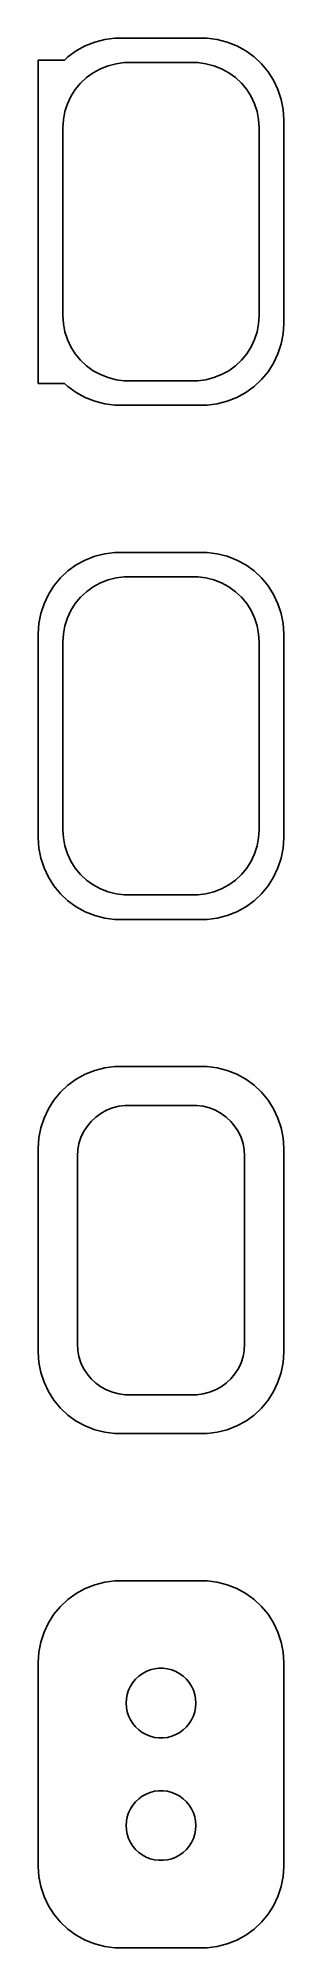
# Model space of a CAD drawing. Header units: metres. Extents: x -8 to 8, y 115 to 232.
import ezdxf

# ---------------------------------------------------------------- set-up
doc = ezdxf.new("R2010")
doc.units = ezdxf.units.M

msp = doc.modelspace()

# ---------------------------------------------------------------- linework, layer by layer
for p, q in [((-3.4369, 231.661), (-4.04507, 231.505)), ((-2.81395, 231.74), (-3.4369, 231.661)), ((2.81395, 231.74), (-2.81395, 231.74)), ((3.4369, 231.661), (2.81395, 231.74)), ((4.04507, 231.505), (3.4369, 231.661)), ((-5.68712, 230.603), (-5.89999, 230.403)), ((-5.17912, 230.972), (-5.68712, 230.603)), ((-4.62889, 231.274), (-5.17912, 230.972)), ((-4.04507, 231.505), (-4.62889, 231.274)), ((4.62889, 231.274), (4.04507, 231.505)), ((5.17912, 230.972), (4.62889, 231.274)), ((5.68712, 230.603), (5.17912, 230.972)), ((6.14484, 230.173), (5.68712, 230.603)), ((-5.89999, 230.403), (-7.5, 230.403)), ((-7.5, 230.403), (-7.5, 210.597)), ((-4.91586, 228.988), (-4.54968, 229.332)), ((-4.54968, 229.332), (-4.1433, 229.627)), ((-4.1433, 229.627), (-3.70311, 229.869)), ((-3.70311, 229.869), (-3.23605, 230.054)), ((-3.23605, 230.054), (-2.74951, 230.179)), ((-2.74951, 230.179), (-2.25116, 230.242)), ((-2.25116, 230.242), (2.25116, 230.242)), ((2.25116, 230.242), (2.74951, 230.179)), ((2.74951, 230.179), (3.23605, 230.054)), ((3.23605, 230.054), (3.70311, 229.869)), ((3.70311, 229.869), (4.1433, 229.627)), ((4.1433, 229.627), (4.54968, 229.332)), ((4.54968, 229.332), (4.91586, 228.988)), ((6.54507, 229.689), (6.14484, 230.173)), ((6.88153, 229.159), (6.54507, 229.689)), ((-5.7191, 227.722), (-5.50522, 228.177)), ((-5.50522, 228.177), (-5.23605, 228.601)), ((-5.23605, 228.601), (-4.91586, 228.988)), ((4.91586, 228.988), (5.23605, 228.601)), ((5.23605, 228.601), (5.50522, 228.177)), ((5.50522, 228.177), (5.7191, 227.722)), ((7.14888, 228.591), (6.88153, 229.159)), ((7.34291, 227.993), (7.14888, 228.591)), ((-5.96844, 226.751), (-5.87433, 227.245)), ((-5.87433, 227.245), (-5.7191, 227.722)), ((5.7191, 227.722), (5.87433, 227.245)), ((5.87433, 227.245), (5.96844, 226.751)), ((7.46057, 227.377), (7.34291, 227.993)), ((7.5, 226.75), (7.46057, 227.377)), ((-6, 226.25), (-5.96844, 226.751)), ((-6, 214.75), (-6, 226.25)), ((5.96844, 226.751), (6, 226.25)), ((6, 226.25), (6, 214.75)), ((7.5, 214.25), (7.5, 226.75)), ((-5.96844, 214.249), (-6, 214.75)), ((-5.87433, 213.755), (-5.96844, 214.249)), ((5.96844, 214.249), (5.87433, 213.755)), ((6, 214.75), (5.96844, 214.249)), ((7.46057, 213.623), (7.5, 214.25)), ((-5.7191, 213.278), (-5.87433, 213.755)), ((-5.50522, 212.823), (-5.7191, 213.278)), ((5.7191, 213.278), (5.50522, 212.823)), ((5.87433, 213.755), (5.7191, 213.278)), ((7.14888, 212.409), (7.34291, 213.007)), ((7.34291, 213.007), (7.46057, 213.623)), ((-5.23605, 212.399), (-5.50522, 212.823)), ((-4.91586, 212.012), (-5.23605, 212.399)), ((-4.54968, 211.668), (-4.91586, 212.012)), ((4.91586, 212.012), (4.54968, 211.668)), ((5.23605, 212.399), (4.91586, 212.012)), ((5.50522, 212.823), (5.23605, 212.399)), ((6.54507, 211.311), (6.88153, 211.841)), ((6.88153, 211.841), (7.14888, 212.409)), ((-7.5, 210.597), (-5.89999, 210.597)), ((-5.89999, 210.597), (-5.68712, 210.397)), ((-4.1433, 211.373), (-4.54968, 211.668)), ((-3.70311, 211.131), (-4.1433, 211.373)), ((-3.23605, 210.946), (-3.70311, 211.131)), ((-2.74951, 210.821), (-3.23605, 210.946)), ((-2.25116, 210.758), (-2.74951, 210.821)), ((2.25116, 210.758), (-2.25116, 210.758)), ((2.74951, 210.821), (2.25116, 210.758)), ((3.23605, 210.946), (2.74951, 210.821)), ((3.70311, 211.131), (3.23605, 210.946)), ((4.1433, 211.373), (3.70311, 211.131)), ((4.54968, 211.668), (4.1433, 211.373)), ((5.68712, 210.397), (6.14484, 210.827)), ((6.14484, 210.827), (6.54507, 211.311)), ((-5.68712, 210.397), (-5.17912, 210.028)), ((-5.17912, 210.028), (-4.62889, 209.726)), ((-4.62889, 209.726), (-4.04507, 209.495)), ((-4.04507, 209.495), (-3.4369, 209.339)), ((3.4369, 209.339), (4.04507, 209.495)), ((4.04507, 209.495), (4.62889, 209.726)), ((4.62889, 209.726), (5.17912, 210.028)), ((5.17912, 210.028), (5.68712, 210.397)), ((-3.4369, 209.339), (-2.81395, 209.26)), ((-2.81395, 209.26), (2.81395, 209.26)), ((2.81395, 209.26), (3.4369, 209.339)), ((-3.4369, 200.161), (-4.04507, 200.005)), ((-2.81395, 200.24), (-3.4369, 200.161)), ((2.81395, 200.24), (-2.81395, 200.24)), ((3.4369, 200.161), (2.81395, 200.24)), ((4.04507, 200.005), (3.4369, 200.161)), ((-5.68712, 199.103), (-6.14484, 198.673)), ((-5.17912, 199.472), (-5.68712, 199.103)), ((-4.62889, 199.774), (-5.17912, 199.472)), ((-4.04507, 200.005), (-4.62889, 199.774)), ((4.62889, 199.774), (4.04507, 200.005)), ((5.17912, 199.472), (4.62889, 199.774)), ((5.68712, 199.103), (5.17912, 199.472)), ((6.14484, 198.673), (5.68712, 199.103)), ((-6.54507, 198.189), (-6.88153, 197.659)), ((-6.14484, 198.673), (-6.54507, 198.189)), ((-4.91586, 197.488), (-4.54968, 197.832)), ((-4.54968, 197.832), (-4.1433, 198.127)), ((-4.1433, 198.127), (-3.70311, 198.369)), ((-3.70311, 198.369), (-3.23605, 198.554)), ((-3.23605, 198.554), (-2.74951, 198.679)), ((-2.74951, 198.679), (-2.25116, 198.742)), ((-2.25116, 198.742), (2.25116, 198.742)), ((2.25116, 198.742), (2.74951, 198.679)), ((2.74951, 198.679), (3.23605, 198.554)), ((3.23605, 198.554), (3.70311, 198.369)), ((3.70311, 198.369), (4.1433, 198.127)), ((4.1433, 198.127), (4.54968, 197.832)), ((4.54968, 197.832), (4.91586, 197.488)), ((6.54507, 198.189), (6.14484, 198.673)), ((6.88153, 197.659), (6.54507, 198.189)), ((-7.14888, 197.091), (-7.34291, 196.493)), ((-6.88153, 197.659), (-7.14888, 197.091)), ((-5.7191, 196.222), (-5.50522, 196.677)), ((-5.50522, 196.677), (-5.23605, 197.101)), ((-5.23605, 197.101), (-4.91586, 197.488)), ((4.91586, 197.488), (5.23605, 197.101)), ((5.23605, 197.101), (5.50522, 196.677)), ((5.50522, 196.677), (5.7191, 196.222)), ((7.14888, 197.091), (6.88153, 197.659)), ((7.34291, 196.493), (7.14888, 197.091)), ((-7.46057, 195.877), (-7.5, 195.25)), ((-7.34291, 196.493), (-7.46057, 195.877)), ((-5.96844, 195.251), (-5.87433, 195.745)), ((-5.87433, 195.745), (-5.7191, 196.222)), ((5.7191, 196.222), (5.87433, 195.745)), ((5.87433, 195.745), (5.96844, 195.251)), ((7.46057, 195.877), (7.34291, 196.493)), ((7.5, 195.25), (7.46057, 195.877)), ((-7.5, 195.25), (-7.5, 182.75)), ((-6, 194.75), (-5.96844, 195.251)), ((-6, 183.25), (-6, 194.75)), ((5.96844, 195.251), (6, 194.75)), ((6, 194.75), (6, 183.25)), ((7.5, 182.75), (7.5, 195.25)), ((-7.5, 182.75), (-7.46057, 182.123)), ((-5.96844, 182.749), (-6, 183.25)), ((-5.87433, 182.255), (-5.96844, 182.749)), ((5.96844, 182.749), (5.87433, 182.255)), ((6, 183.25), (5.96844, 182.749)), ((7.46057, 182.123), (7.5, 182.75)), ((-7.46057, 182.123), (-7.34291, 181.507)), ((-7.34291, 181.507), (-7.14888, 180.909)), ((-5.7191, 181.778), (-5.87433, 182.255)), ((-5.50522, 181.323), (-5.7191, 181.778)), ((-5.23605, 180.899), (-5.50522, 181.323)), ((5.50522, 181.323), (5.23605, 180.899)), ((5.7191, 181.778), (5.50522, 181.323)), ((5.87433, 182.255), (5.7191, 181.778)), ((7.14888, 180.909), (7.34291, 181.507)), ((7.34291, 181.507), (7.46057, 182.123)), ((-7.14888, 180.909), (-6.88153, 180.341)), ((-6.88153, 180.341), (-6.54507, 179.811)), ((-4.91586, 180.512), (-5.23605, 180.899)), ((-4.54968, 180.168), (-4.91586, 180.512)), ((-4.1433, 179.873), (-4.54968, 180.168)), ((4.54968, 180.168), (4.1433, 179.873)), ((4.91586, 180.512), (4.54968, 180.168)), ((5.23605, 180.899), (4.91586, 180.512)), ((6.54507, 179.811), (6.88153, 180.341)), ((6.88153, 180.341), (7.14888, 180.909)), ((-6.54507, 179.811), (-6.14484, 179.327)), ((-6.14484, 179.327), (-5.68712, 178.897)), ((-3.70311, 179.631), (-4.1433, 179.873)), ((-3.23605, 179.446), (-3.70311, 179.631)), ((-2.74951, 179.321), (-3.23605, 179.446)), ((-2.25116, 179.258), (-2.74951, 179.321)), ((2.25116, 179.258), (-2.25116, 179.258)), ((2.74951, 179.321), (2.25116, 179.258)), ((3.23605, 179.446), (2.74951, 179.321)), ((3.70311, 179.631), (3.23605, 179.446)), ((4.1433, 179.873), (3.70311, 179.631)), ((5.68712, 178.897), (6.14484, 179.327)), ((6.14484, 179.327), (6.54507, 179.811)), ((-5.68712, 178.897), (-5.17912, 178.528)), ((-5.17912, 178.528), (-4.62889, 178.226)), ((-4.62889, 178.226), (-4.04507, 177.995)), ((-4.04507, 177.995), (-3.4369, 177.839)), ((-3.4369, 177.839), (-2.81395, 177.76)), ((2.81395, 177.76), (3.4369, 177.839)), ((3.4369, 177.839), (4.04507, 177.995)), ((4.04507, 177.995), (4.62889, 178.226)), ((4.62889, 178.226), (5.17912, 178.528)), ((5.17912, 178.528), (5.68712, 178.897)), ((-2.81395, 177.76), (2.81395, 177.76)), ((-4.04507, 168.505), (-4.62889, 168.274)), ((-3.4369, 168.661), (-4.04507, 168.505)), ((-2.81395, 168.74), (-3.4369, 168.661)), ((2.81395, 168.74), (-2.81395, 168.74)), ((3.4369, 168.661), (2.81395, 168.74)), ((4.04507, 168.505), (3.4369, 168.661)), ((4.62889, 168.274), (4.04507, 168.505)), ((-5.68712, 167.603), (-6.14484, 167.173)), ((-5.17912, 167.972), (-5.68712, 167.603)), ((-4.62889, 168.274), (-5.17912, 167.972)), ((5.17912, 167.972), (4.62889, 168.274)), ((5.68712, 167.603), (5.17912, 167.972)), ((6.14484, 167.173), (5.68712, 167.603)), ((-6.88153, 166.159), (-7.14888, 165.591)), ((-6.54507, 166.689), (-6.88153, 166.159)), ((-6.14484, 167.173), (-6.54507, 166.689)), ((-3.32541, 166.067), (-2.96194, 166.211)), ((-2.96194, 166.211), (-2.5833, 166.308)), ((-2.5833, 166.308), (-2.19545, 166.357)), ((-2.19545, 166.357), (2.19545, 166.357)), ((2.19545, 166.357), (2.5833, 166.308)), ((2.5833, 166.308), (2.96194, 166.211)), ((2.96194, 166.211), (3.32541, 166.067)), ((6.54507, 166.689), (6.14484, 167.173)), ((6.88153, 166.159), (6.54507, 166.689)), ((7.14888, 165.591), (6.88153, 166.159)), ((-7.34291, 164.993), (-7.46057, 164.377)), ((-7.14888, 165.591), (-7.34291, 164.993)), ((-4.72786, 164.75), (-4.5184, 165.08)), ((-4.5184, 165.08), (-4.26921, 165.381)), ((-4.26921, 165.381), (-3.98424, 165.649)), ((-3.98424, 165.649), (-3.66798, 165.878)), ((-3.66798, 165.878), (-3.32541, 166.067)), ((3.32541, 166.067), (3.66798, 165.878)), ((3.66798, 165.878), (3.98424, 165.649)), ((3.98424, 165.649), (4.26921, 165.381)), ((4.26921, 165.381), (4.5184, 165.08)), ((4.5184, 165.08), (4.72786, 164.75)), ((7.34291, 164.993), (7.14888, 165.591)), ((7.46057, 164.377), (7.34291, 164.993)), ((-7.46057, 164.377), (-7.5, 163.75)), ((-5.08836, 163.64), (-5.01512, 164.024)), ((-5.01512, 164.024), (-4.89432, 164.396)), ((-4.89432, 164.396), (-4.72786, 164.75)), ((4.72786, 164.75), (4.89432, 164.396)), ((4.89432, 164.396), (5.01512, 164.024)), ((5.01512, 164.024), (5.08836, 163.64)), ((7.5, 163.75), (7.46057, 164.377)), ((-7.5, 163.75), (-7.5, 151.25)), ((-5.11292, 163.25), (-5.08836, 163.64)), ((-5.11292, 151.75), (-5.11292, 163.25)), ((5.08836, 163.64), (5.11292, 163.25)), ((5.11292, 163.25), (5.11292, 151.75)), ((7.5, 151.25), (7.5, 163.75)), ((-7.5, 151.25), (-7.46057, 150.623)), ((-5.08836, 151.36), (-5.11292, 151.75)), ((-5.01512, 150.976), (-5.08836, 151.36)), ((-4.89432, 150.604), (-5.01512, 150.976)), ((5.01512, 150.976), (4.89432, 150.604)), ((5.08836, 151.36), (5.01512, 150.976)), ((5.11292, 151.75), (5.08836, 151.36)), ((7.46057, 150.623), (7.5, 151.25)), ((-7.46057, 150.623), (-7.34291, 150.007)), ((-7.34291, 150.007), (-7.14888, 149.409)), ((-4.72786, 150.25), (-4.89432, 150.604)), ((-4.5184, 149.92), (-4.72786, 150.25)), ((-4.26921, 149.619), (-4.5184, 149.92)), ((4.5184, 149.92), (4.26921, 149.619)), ((4.72786, 150.25), (4.5184, 149.92)), ((4.89432, 150.604), (4.72786, 150.25)), ((7.14888, 149.409), (7.34291, 150.007)), ((7.34291, 150.007), (7.46057, 150.623)), ((-7.14888, 149.409), (-6.88153, 148.841)), ((-6.88153, 148.841), (-6.54507, 148.311)), ((-3.98424, 149.351), (-4.26921, 149.619)), ((-3.66798, 149.122), (-3.98424, 149.351)), ((-3.32541, 148.933), (-3.66798, 149.122)), ((-2.96194, 148.789), (-3.32541, 148.933)), ((-2.5833, 148.692), (-2.96194, 148.789)), ((-2.19545, 148.643), (-2.5833, 148.692)), ((2.19545, 148.643), (-2.19545, 148.643)), ((2.5833, 148.692), (2.19545, 148.643)), ((2.96194, 148.789), (2.5833, 148.692)), ((3.32541, 148.933), (2.96194, 148.789)), ((3.66798, 149.122), (3.32541, 148.933)), ((3.98424, 149.351), (3.66798, 149.122)), ((4.26921, 149.619), (3.98424, 149.351)), ((6.54507, 148.311), (6.88153, 148.841)), ((6.88153, 148.841), (7.14888, 149.409)), ((-6.54507, 148.311), (-6.14484, 147.827)), ((-6.14484, 147.827), (-5.68712, 147.397)), ((-5.68712, 147.397), (-5.17912, 147.028)), ((5.17912, 147.028), (5.68712, 147.397)), ((5.68712, 147.397), (6.14484, 147.827)), ((6.14484, 147.827), (6.54507, 148.311)), ((-5.17912, 147.028), (-4.62889, 146.726)), ((-4.62889, 146.726), (-4.04507, 146.495)), ((-4.04507, 146.495), (-3.4369, 146.339)), ((-3.4369, 146.339), (-2.81395, 146.26)), ((-2.81395, 146.26), (2.81395, 146.26)), ((2.81395, 146.26), (3.4369, 146.339)), ((3.4369, 146.339), (4.04507, 146.495)), ((4.04507, 146.495), (4.62889, 146.726)), ((4.62889, 146.726), (5.17912, 147.028)), ((-4.04507, 137.005), (-4.62889, 136.774)), ((-3.4369, 137.161), (-4.04507, 137.005)), ((-2.81395, 137.24), (-3.4369, 137.161)), ((2.81395, 137.24), (-2.81395, 137.24)), ((3.4369, 137.161), (2.81395, 137.24)), ((4.04507, 137.005), (3.4369, 137.161)), ((4.62889, 136.774), (4.04507, 137.005)), ((-5.68712, 136.103), (-6.14484, 135.673)), ((-5.17912, 136.472), (-5.68712, 136.103)), ((-4.62889, 136.774), (-5.17912, 136.472)), ((5.17912, 136.472), (4.62889, 136.774)), ((5.68712, 136.103), (5.17912, 136.472)), ((6.14484, 135.673), (5.68712, 136.103)), ((-6.88153, 134.659), (-7.14888, 134.091)), ((-6.54507, 135.189), (-6.88153, 134.659)), ((-6.14484, 135.673), (-6.54507, 135.189)), ((6.54507, 135.189), (6.14484, 135.673)), ((6.88153, 134.659), (6.54507, 135.189)), ((7.14888, 134.091), (6.88153, 134.659)), ((-7.34291, 133.493), (-7.46057, 132.877)), ((-7.14888, 134.091), (-7.34291, 133.493)), ((7.34291, 133.493), (7.14888, 134.091)), ((7.46057, 132.877), (7.34291, 133.493)), ((-7.46057, 132.877), (-7.5, 132.25)), ((-7.5, 132.25), (-7.5, 119.75)), ((7.5, 132.25), (7.46057, 132.877)), ((7.5, 119.75), (7.5, 132.25)), ((-1.72748, 131.005), (-1.55655, 131.212)), ((-1.55655, 131.212), (-1.36108, 131.395)), ((-1.36108, 131.395), (-1.14413, 131.553)), ((-1.14413, 131.553), (-0.909149, 131.682)), ((-0.909149, 131.682), (-0.659836, 131.781)), ((-0.659836, 131.781), (-0.400101, 131.847)), ((-0.400101, 131.847), (-0.134064, 131.881)), ((-0.134064, 131.881), (0.134064, 131.881)), ((0.134064, 131.881), (0.400101, 131.847)), ((0.400101, 131.847), (0.659836, 131.781)), ((0.659836, 131.781), (0.909149, 131.682)), ((0.909149, 131.682), (1.14413, 131.553)), ((1.14413, 131.553), (1.36108, 131.395)), ((1.36108, 131.395), (1.55655, 131.212)), ((1.55655, 131.212), (1.72748, 131.005)), ((-2.13528, 129.75), (-2.11845, 130.018)), ((-2.11845, 130.018), (-2.06821, 130.281)), ((-2.06821, 130.281), (-1.98534, 130.536)), ((-1.98534, 130.536), (-1.87117, 130.779)), ((-1.87117, 130.779), (-1.72748, 131.005)), ((1.72748, 131.005), (1.87117, 130.779)), ((1.87117, 130.779), (1.98534, 130.536)), ((1.98534, 130.536), (2.06821, 130.281)), ((2.06821, 130.281), (2.11845, 130.018)), ((2.11845, 130.018), (2.13528, 129.75)), ((-2.11845, 129.482), (-2.13528, 129.75)), ((-2.06821, 129.219), (-2.11845, 129.482)), ((-1.98534, 128.964), (-2.06821, 129.219)), ((-1.87117, 128.721), (-1.98534, 128.964)), ((-1.72748, 128.495), (-1.87117, 128.721)), ((1.87117, 128.721), (1.72748, 128.495)), ((1.98534, 128.964), (1.87117, 128.721)), ((2.06821, 129.219), (1.98534, 128.964)), ((2.11845, 129.482), (2.06821, 129.219)), ((2.13528, 129.75), (2.11845, 129.482)), ((-1.55655, 128.288), (-1.72748, 128.495)), ((-1.36108, 128.105), (-1.55655, 128.288)), ((-1.14413, 127.947), (-1.36108, 128.105)), ((-0.909149, 127.818), (-1.14413, 127.947)), ((-0.659836, 127.719), (-0.909149, 127.818)), ((-0.400101, 127.653), (-0.659836, 127.719)), ((-0.134064, 127.619), (-0.400101, 127.653)), ((0.134064, 127.619), (-0.134064, 127.619)), ((0.400101, 127.653), (0.134064, 127.619)), ((0.659836, 127.719), (0.400101, 127.653)), ((0.909149, 127.818), (0.659836, 127.719)), ((1.14413, 127.947), (0.909149, 127.818)), ((1.36108, 128.105), (1.14413, 127.947)), ((1.55655, 128.288), (1.36108, 128.105)), ((1.72748, 128.495), (1.55655, 128.288)), ((-1.36108, 123.895), (-1.14413, 124.053)), ((-1.14413, 124.053), (-0.909149, 124.182)), ((-0.909149, 124.182), (-0.659836, 124.281)), ((-0.659836, 124.281), (-0.400101, 124.347)), ((-0.400101, 124.347), (-0.134064, 124.381)), ((-0.134064, 124.381), (0.134064, 124.381)), ((0.134064, 124.381), (0.400101, 124.347)), ((0.400101, 124.347), (0.659836, 124.281)), ((0.659836, 124.281), (0.909149, 124.182)), ((0.909149, 124.182), (1.14413, 124.053)), ((1.14413, 124.053), (1.36108, 123.895)), ((-2.06821, 122.781), (-1.98534, 123.036)), ((-1.98534, 123.036), (-1.87117, 123.279)), ((-1.87117, 123.279), (-1.72748, 123.505)), ((-1.72748, 123.505), (-1.55655, 123.712)), ((-1.55655, 123.712), (-1.36108, 123.895)), ((1.36108, 123.895), (1.55655, 123.712)), ((1.55655, 123.712), (1.72748, 123.505)), ((1.72748, 123.505), (1.87117, 123.279)), ((1.87117, 123.279), (1.98534, 123.036)), ((1.98534, 123.036), (2.06821, 122.781)), ((-2.13528, 122.25), (-2.11845, 122.518)), ((-2.11845, 121.982), (-2.13528, 122.25)), ((-2.11845, 122.518), (-2.06821, 122.781)), ((-2.06821, 121.719), (-2.11845, 121.982)), ((-1.98534, 121.464), (-2.06821, 121.719)), ((2.06821, 121.719), (1.98534, 121.464)), ((2.06821, 122.781), (2.11845, 122.518)), ((2.11845, 121.982), (2.06821, 121.719)), ((2.11845, 122.518), (2.13528, 122.25)), ((2.13528, 122.25), (2.11845, 121.982)), ((-1.87117, 121.221), (-1.98534, 121.464)), ((-1.72748, 120.995), (-1.87117, 121.221)), ((-1.55655, 120.788), (-1.72748, 120.995)), ((-1.36108, 120.605), (-1.55655, 120.788)), ((-1.14413, 120.447), (-1.36108, 120.605)), ((1.36108, 120.605), (1.14413, 120.447)), ((1.55655, 120.788), (1.36108, 120.605)), ((1.72748, 120.995), (1.55655, 120.788)), ((1.87117, 121.221), (1.72748, 120.995)), ((1.98534, 121.464), (1.87117, 121.221)), ((-7.5, 119.75), (-7.46057, 119.123)), ((-0.909149, 120.318), (-1.14413, 120.447)), ((-0.659836, 120.219), (-0.909149, 120.318)), ((-0.400101, 120.153), (-0.659836, 120.219)), ((-0.134064, 120.119), (-0.400101, 120.153)), ((0.134064, 120.119), (-0.134064, 120.119)), ((0.400101, 120.153), (0.134064, 120.119)), ((0.659836, 120.219), (0.400101, 120.153)), ((0.909149, 120.318), (0.659836, 120.219)), ((1.14413, 120.447), (0.909149, 120.318)), ((7.46057, 119.123), (7.5, 119.75)), ((-7.46057, 119.123), (-7.34291, 118.507)), ((-7.34291, 118.507), (-7.14888, 117.909)), ((7.14888, 117.909), (7.34291, 118.507)), ((7.34291, 118.507), (7.46057, 119.123)), ((-7.14888, 117.909), (-6.88153, 117.341)), ((-6.88153, 117.341), (-6.54507, 116.811)), ((6.54507, 116.811), (6.88153, 117.341)), ((6.88153, 117.341), (7.14888, 117.909)), ((-6.54507, 116.811), (-6.14484, 116.327)), ((-6.14484, 116.327), (-5.68712, 115.897)), ((-5.68712, 115.897), (-5.17912, 115.528)), ((5.17912, 115.528), (5.68712, 115.897)), ((5.68712, 115.897), (6.14484, 116.327)), ((6.14484, 116.327), (6.54507, 116.811)), ((-5.17912, 115.528), (-4.62889, 115.226)), ((-4.62889, 115.226), (-4.04507, 114.995)), ((-4.04507, 114.995), (-3.4369, 114.839)), ((-3.4369, 114.839), (-2.81395, 114.76)), ((-2.81395, 114.76), (2.81395, 114.76)), ((2.81395, 114.76), (3.4369, 114.839)), ((3.4369, 114.839), (4.04507, 114.995)), ((4.04507, 114.995), (4.62889, 115.226)), ((4.62889, 115.226), (5.17912, 115.528))]:
    msp.add_line(p, q)

doc.saveas('drawing.dxf')
